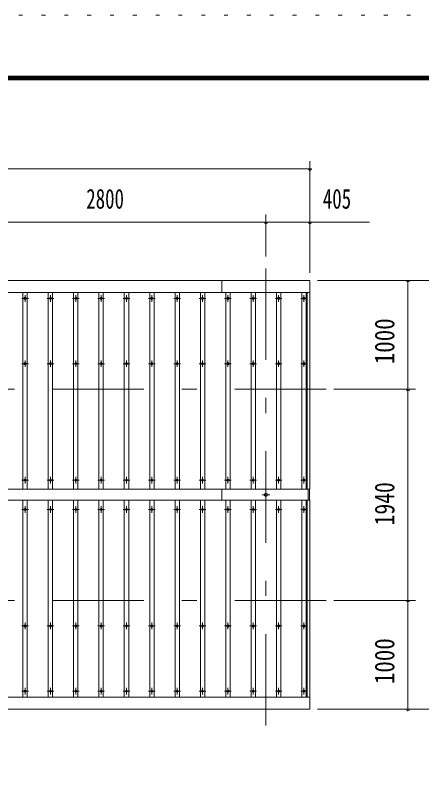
# Model space of a CAD drawing. Units: millimetres, scale not verified. Extents: x -30294 to 30299, y -14700 to 14700.
# Drawn here: x -1864 to 1878, y 7701 to 14700 of the extents above; entities that cross this region are included whole.
import ezdxf
from ezdxf.enums import TextEntityAlignment as Align

# ---------------------------------------------------------------- set-up
doc = ezdxf.new("R2010")
doc.units = ezdxf.units.MM
doc.header["$LTSCALE"] = 70
doc.linetypes.add('USER3', pattern=[24, 12, -5, 2, -5])
doc.linetypes.add('USER4', pattern=[3, 0.5, -2.5])
for name, color, linetype, lineweight in [('0-2_1-0BOLD', 7, 'Continuous', 18), ('0-3_1-2CENTER', 3, 'USER3', 18), ('0-4_1-4THIN', 4, 'Continuous', 18), ('0-5_1-5DIM', 3, 'Continuous', 18), ('0-C_F-F', 5, 'Continuous', 18), ('0-D_F-E_J_ADD', 5, 'USER4', 18)]:
    doc.layers.add(name, color=color, linetype=linetype, lineweight=lineweight)
doc.styles.add('ＭＳ ゴシック', font='')
doc.styles.get('ＭＳ ゴシック').set_extended_font_data('MS Gothic')

msp = doc.modelspace()

# ---------------------------------------------------------------- linework, layer by layer
at = {"layer": '0-2_1-0BOLD'}
for p, q in [((38.32, 12152.54), (38.32, 12262.54)), ((-7311.67, 12152.54), (848.32, 12152.54)), ((823.33, 12152.54), (823.33, 10343.06)), ((38.32, 10343.06), (38.32, 10242.03)), ((833.32, 10343.06), (833.32, 10242.03)), ((843.32, 10242.03), (843.32, 10343.06)), ((823.33, 10242.03), (823.33, 8432.54)), ((848.32, 8432.54), (-7311.67, 8432.54))]:
    msp.add_line(p, q, dxfattribs=at)
for points in [[(-7311.67, 10343.06), (-7311.67, 12262.54), (848.32, 12262.54), (848.32, 10343.06)], [(848.32, 8322.54), (-7311.67, 8322.54), (-7311.67, 10242.03), (848.32, 10242.03)]]:
    msp.add_lwpolyline(points, close=True, dxfattribs=at)
for centre, radius in [((-1773.34, 12097.54), 10), ((-1540.01, 12097.54), 10), ((-1306.67, 12097.54), 10), ((-1073.34, 12097.54), 10), ((-840.01, 12097.54), 10), ((-606.67, 12097.54), 10), ((-373.34, 12097.54), 10), ((-140.01, 12097.54), 10), ((93.33, 12097.54), 10), ((326.66, 12097.54), 10), ((559.99, 12097.54), 10), ((793.33, 12097.54), 10), ((-1773.34, 11497.54), 10), ((-1540.01, 11497.54), 10), ((-1306.67, 11497.54), 10), ((-1073.34, 11497.54), 10), ((-840.01, 11497.54), 10), ((-606.67, 11497.54), 10), ((-373.34, 11497.54), 10), ((-140.01, 11497.54), 10), ((93.33, 11497.54), 10), ((326.66, 11497.54), 10), ((559.99, 11497.54), 10), ((793.33, 11497.54), 10), ((-1773.34, 10427.54), 10), ((-1540.01, 10427.54), 10), ((-1306.67, 10427.54), 10), ((-1073.34, 10427.54), 10), ((-840.01, 10427.54), 10), ((-606.67, 10427.54), 10), ((-373.34, 10427.54), 10), ((-140.01, 10427.54), 10), ((93.33, 10427.54), 10), ((326.66, 10427.54), 10), ((559.99, 10427.54), 10), ((793.33, 10427.54), 10), ((443.33, 10292.54), 15), ((-1773.34, 10157.54), 10), ((-1540.01, 10157.54), 10), ((-1306.67, 10157.54), 10), ((-1073.34, 10157.54), 10), ((-840.01, 10157.54), 10), ((-606.67, 10157.54), 10), ((-373.34, 10157.54), 10), ((-140.01, 10157.54), 10), ((93.33, 10157.54), 10), ((326.66, 10157.54), 10), ((559.99, 10157.54), 10), ((793.33, 10157.54), 10), ((-1773.34, 9087.55), 10), ((-1540.01, 9087.55), 10), ((-1306.67, 9087.55), 10), ((-1073.34, 9087.55), 10), ((-840.01, 9087.55), 10), ((-606.67, 9087.55), 10), ((-373.34, 9087.55), 10), ((-140.01, 9087.55), 10), ((93.33, 9087.55), 10), ((326.66, 9087.55), 10), ((559.99, 9087.55), 10), ((793.33, 9087.55), 10), ((-1773.34, 8487.55), 10), ((-1540.01, 8487.55), 10), ((-1306.67, 8487.55), 10), ((-1073.34, 8487.55), 10), ((-840.01, 8487.55), 10), ((-606.67, 8487.55), 10), ((-373.34, 8487.55), 10), ((-140.01, 8487.55), 10), ((93.33, 8487.55), 10), ((326.66, 8487.55), 10), ((559.99, 8487.55), 10), ((793.33, 8487.55), 10)]:
    msp.add_circle(centre, radius, dxfattribs=at)
at = {"layer": '0-3_1-2CENTER'}
for p, q in [((443.33, 8172.54), (443.33, 12412.55)), ((-1773.34, 12127.54), (-1773.34, 12067.54)), ((-1540.01, 12127.54), (-1540.01, 12067.54)), ((-1306.67, 12127.54), (-1306.67, 12067.54)), ((-1073.34, 12127.54), (-1073.34, 12067.54)), ((-840.01, 12127.54), (-840.01, 12067.54)), ((-606.67, 12127.54), (-606.67, 12067.54)), ((-373.34, 12127.54), (-373.34, 12067.54)), ((-140.01, 12127.54), (-140.01, 12067.54)), ((93.33, 12127.54), (93.33, 12067.54)), ((326.66, 12127.54), (326.66, 12067.54)), ((559.99, 12127.54), (559.99, 12067.54)), ((793.33, 12127.54), (793.33, 12067.54)), ((-1803.34, 12097.54), (-1743.34, 12097.54)), ((-1570.01, 12097.54), (-1510.01, 12097.54)), ((-1336.68, 12097.54), (-1276.68, 12097.54)), ((-1103.34, 12097.54), (-1043.34, 12097.54)), ((-870.01, 12097.54), (-810.01, 12097.54)), ((-636.68, 12097.54), (-576.68, 12097.54)), ((-403.34, 12097.54), (-343.34, 12097.54)), ((-170.01, 12097.54), (-110.01, 12097.54)), ((63.32, 12097.54), (123.32, 12097.54)), ((296.66, 12097.54), (356.66, 12097.54)), ((529.99, 12097.54), (589.99, 12097.54)), ((763.32, 12097.54), (823.32, 12097.54)), ((-1803.34, 11497.54), (-1743.34, 11497.54)), ((-1773.34, 11467.54), (-1773.34, 11527.54)), ((-1510.01, 11497.54), (-1570.01, 11497.54)), ((-1540.01, 11527.54), (-1540.01, 11467.54)), ((-1336.68, 11497.54), (-1276.68, 11497.54)), ((-1306.67, 11467.54), (-1306.67, 11527.54)), ((-1043.34, 11497.54), (-1103.34, 11497.54)), ((-1073.34, 11527.54), (-1073.34, 11467.54)), ((-870.01, 11497.54), (-810.01, 11497.54)), ((-840.01, 11467.54), (-840.01, 11527.54)), ((-576.68, 11497.54), (-636.68, 11497.54)), ((-606.67, 11527.54), (-606.67, 11467.54)), ((-403.34, 11497.54), (-343.34, 11497.54)), ((-373.34, 11467.54), (-373.34, 11527.54)), ((-110.01, 11497.54), (-170.01, 11497.54)), ((-140.01, 11527.54), (-140.01, 11467.54)), ((63.32, 11497.54), (123.32, 11497.54)), ((93.33, 11467.54), (93.33, 11527.54)), ((356.66, 11497.54), (296.66, 11497.54)), ((326.66, 11527.54), (326.66, 11467.54)), ((529.99, 11497.54), (589.99, 11497.54)), ((559.99, 11467.54), (559.99, 11527.54)), ((823.32, 11497.54), (763.32, 11497.54)), ((793.33, 11527.54), (793.33, 11467.54)), ((998.32, 11262.54), (-7461.67, 11262.54)), ((-1773.34, 10457.54), (-1773.34, 10397.54)), ((-1540.01, 10397.54), (-1540.01, 10457.54)), ((-1306.67, 10457.54), (-1306.67, 10397.54)), ((-1073.34, 10397.54), (-1073.34, 10457.54)), ((-840.01, 10457.54), (-840.01, 10397.54)), ((-606.67, 10397.54), (-606.67, 10457.54)), ((-373.34, 10457.54), (-373.34, 10397.54)), ((-140.01, 10397.54), (-140.01, 10457.54)), ((93.33, 10457.54), (93.33, 10397.54)), ((326.66, 10397.54), (326.66, 10457.54)), ((559.99, 10457.54), (559.99, 10397.54)), ((793.33, 10457.54), (793.33, 10397.54)), ((-1743.34, 10427.54), (-1803.34, 10427.54)), ((-1510.01, 10427.54), (-1570.01, 10427.54)), ((-1276.68, 10427.54), (-1336.68, 10427.54)), ((-1043.34, 10427.54), (-1103.34, 10427.54)), ((-810.01, 10427.54), (-870.01, 10427.54)), ((-576.68, 10427.54), (-636.68, 10427.54)), ((-343.34, 10427.54), (-403.34, 10427.54)), ((-110.01, 10427.54), (-170.01, 10427.54)), ((123.32, 10427.54), (63.32, 10427.54)), ((356.66, 10427.54), (296.66, 10427.54)), ((529.99, 10427.54), (589.99, 10427.54)), ((763.32, 10427.54), (823.32, 10427.54)), ((478.33, 10292.54), (408.33, 10292.54)), ((-1743.34, 10157.54), (-1803.34, 10157.54)), ((-1773.34, 10187.55), (-1773.34, 10127.55)), ((-1510.01, 10157.54), (-1570.01, 10157.54)), ((-1540.01, 10127.55), (-1540.01, 10187.55)), ((-1276.68, 10157.54), (-1336.68, 10157.54)), ((-1306.67, 10187.55), (-1306.67, 10127.55)), ((-1043.34, 10157.54), (-1103.34, 10157.54)), ((-1073.34, 10127.55), (-1073.34, 10187.55)), ((-810.01, 10157.54), (-870.01, 10157.54)), ((-840.01, 10187.55), (-840.01, 10127.55)), ((-576.68, 10157.54), (-636.68, 10157.54)), ((-606.67, 10127.55), (-606.67, 10187.55)), ((-343.34, 10157.54), (-403.34, 10157.54)), ((-373.34, 10187.55), (-373.34, 10127.55)), ((-110.01, 10157.54), (-170.01, 10157.54)), ((-140.01, 10127.55), (-140.01, 10187.55)), ((123.32, 10157.54), (63.32, 10157.54)), ((93.33, 10187.55), (93.33, 10127.55)), ((356.66, 10157.54), (296.66, 10157.54)), ((326.66, 10187.55), (326.66, 10127.55)), ((589.99, 10157.54), (529.99, 10157.54)), ((559.99, 10127.55), (559.99, 10187.55)), ((823.32, 10157.54), (763.32, 10157.54)), ((793.33, 10187.55), (793.33, 10127.55)), ((998.32, 9322.54), (-7461.67, 9322.54)), ((-1773.34, 9117.55), (-1773.34, 9057.54)), ((-1540.01, 9057.54), (-1540.01, 9117.55)), ((-1306.67, 9117.55), (-1306.67, 9057.54)), ((-1073.34, 9057.54), (-1073.34, 9117.55)), ((-840.01, 9117.55), (-840.01, 9057.54)), ((-606.67, 9057.54), (-606.67, 9117.55)), ((-373.34, 9117.55), (-373.34, 9057.54)), ((-140.01, 9057.54), (-140.01, 9117.55)), ((93.33, 9117.55), (93.33, 9057.54)), ((326.66, 9057.54), (326.66, 9117.55)), ((559.99, 9117.55), (559.99, 9057.54)), ((793.33, 9057.54), (793.33, 9117.55)), ((-1803.34, 9087.55), (-1743.34, 9087.55)), ((-1510.01, 9087.55), (-1570.01, 9087.55)), ((-1336.68, 9087.55), (-1276.68, 9087.55)), ((-1043.34, 9087.55), (-1103.34, 9087.55)), ((-870.01, 9087.55), (-810.01, 9087.55)), ((-576.68, 9087.55), (-636.68, 9087.55)), ((-403.34, 9087.55), (-343.34, 9087.55)), ((-110.01, 9087.55), (-170.01, 9087.55)), ((63.32, 9087.55), (123.32, 9087.55)), ((356.66, 9087.55), (296.66, 9087.55)), ((529.99, 9087.55), (589.99, 9087.55)), ((823.32, 9087.55), (763.32, 9087.55)), ((-1743.34, 8487.55), (-1803.34, 8487.55)), ((-1773.34, 8517.55), (-1773.34, 8457.55)), ((-1510.01, 8487.55), (-1570.01, 8487.55)), ((-1540.01, 8517.55), (-1540.01, 8457.55)), ((-1276.68, 8487.55), (-1336.68, 8487.55)), ((-1306.67, 8517.55), (-1306.67, 8457.55)), ((-1043.34, 8487.55), (-1103.34, 8487.55)), ((-1073.34, 8517.55), (-1073.34, 8457.55)), ((-810.01, 8487.55), (-870.01, 8487.55)), ((-840.01, 8517.55), (-840.01, 8457.55)), ((-576.68, 8487.55), (-636.68, 8487.55)), ((-606.67, 8517.55), (-606.67, 8457.55)), ((-343.34, 8487.55), (-403.34, 8487.55)), ((-373.34, 8517.55), (-373.34, 8457.55)), ((-110.01, 8487.55), (-170.01, 8487.55)), ((-140.01, 8517.55), (-140.01, 8457.55)), ((123.32, 8487.55), (63.32, 8487.55)), ((93.33, 8517.55), (93.33, 8457.55)), ((356.66, 8487.55), (296.66, 8487.55)), ((326.66, 8517.55), (326.66, 8457.55)), ((589.99, 8487.55), (529.99, 8487.55)), ((559.99, 8517.55), (559.99, 8457.55)), ((763.32, 8487.55), (823.32, 8487.55)), ((793.33, 8517.55), (793.33, 8457.55))]:
    msp.add_line(p, q, dxfattribs=at)
at = {"layer": '0-4_1-4THIN'}
for p, q in [((-1793.35, 10343.05), (-1793.35, 12152.54)), ((-1753.34, 12152.54), (-1753.34, 10343.05)), ((-1560.01, 12152.54), (-1560.01, 10343.05)), ((-1520.01, 10343.05), (-1520.01, 12152.54)), ((-1326.68, 10343.05), (-1326.68, 12152.54)), ((-1286.68, 12152.54), (-1286.68, 10343.05)), ((-1093.35, 12152.54), (-1093.35, 10343.05)), ((-1053.34, 10343.05), (-1053.34, 12152.54)), ((-860.01, 10343.05), (-860.01, 12152.54)), ((-820.01, 12152.54), (-820.01, 10343.05)), ((-626.68, 12152.54), (-626.68, 10343.05)), ((-586.68, 10343.05), (-586.68, 12152.54)), ((-393.35, 10343.05), (-393.35, 12152.54)), ((-353.34, 12152.54), (-353.34, 10343.05)), ((-160.01, 12152.54), (-160.01, 10343.05)), ((-120.01, 10343.05), (-120.01, 12152.54)), ((73.32, 10343.05), (73.32, 12152.54)), ((113.32, 12152.54), (113.32, 10343.05)), ((306.65, 12152.54), (306.65, 10343.05)), ((346.66, 10343.05), (346.66, 12152.54)), ((539.99, 10343.05), (539.99, 12152.54)), ((579.99, 12152.54), (579.99, 10343.05)), ((773.32, 12152.54), (773.32, 10343.05)), ((813.32, 10343.05), (813.32, 12152.54)), ((-1793.35, 8432.55), (-1793.35, 10242.04)), ((-1753.34, 10242.04), (-1753.34, 8432.55)), ((-1560.01, 10242.04), (-1560.01, 8432.55)), ((-1520.01, 8432.55), (-1520.01, 10242.04)), ((-1326.68, 8432.55), (-1326.68, 10242.04)), ((-1286.68, 10242.04), (-1286.68, 8432.55)), ((-1093.35, 10242.04), (-1093.35, 8432.55)), ((-1053.34, 8432.55), (-1053.34, 10242.04)), ((-860.01, 8432.55), (-860.01, 10242.04)), ((-820.01, 10242.04), (-820.01, 8432.55)), ((-626.68, 10242.04), (-626.68, 8432.55)), ((-586.68, 8432.55), (-586.68, 10242.04)), ((-393.35, 8432.55), (-393.35, 10242.04)), ((-353.34, 10242.04), (-353.34, 8432.55)), ((-160.01, 10242.04), (-160.01, 8432.55)), ((-120.01, 8432.55), (-120.01, 10242.04)), ((73.32, 8432.55), (73.32, 10242.04)), ((113.32, 10242.04), (113.32, 8432.55)), ((306.65, 10242.04), (306.65, 8432.55)), ((346.66, 8432.55), (346.66, 10242.04)), ((539.99, 8432.55), (539.99, 10242.04)), ((579.99, 10242.04), (579.99, 8432.55)), ((773.32, 10242.04), (773.32, 8432.55)), ((813.32, 8432.55), (813.32, 10242.04))]:
    msp.add_line(p, q, dxfattribs=at)
at = {"layer": '0-5_1-5DIM'}
for p, q in [((848.32, 12332.54), (848.32, 13357.54)), ((-7311.67, 13287.54), (848.32, 13287.54)), ((862.32, 13287.54), (834.32, 13287.54)), ((443.33, 12482.55), (443.33, 12867.54)), ((-2356.68, 12797.54), (443.33, 12797.54)), ((457.33, 12797.54), (429.33, 12797.54)), ((443.33, 12797.54), (848.32, 12797.54)), ((862.32, 12797.54), (834.32, 12797.54)), ((848.32, 12797.54), (1397.83, 12797.54)), ((918.32, 12262.54), (2310.33, 12262.54)), ((1764.33, 12262.54), (1736.33, 12262.54)), ((1750.33, 11262.54), (1750.33, 12262.54)), ((1820.33, 11262.54), (1068.32, 11262.54)), ((1764.33, 11262.54), (1736.33, 11262.54)), ((1750.33, 9322.54), (1750.33, 11262.54)), ((1820.33, 9322.54), (1068.32, 9322.54)), ((1764.33, 9322.54), (1736.33, 9322.54)), ((1750.33, 8322.54), (1750.33, 9322.54)), ((918.32, 8322.54), (2310.33, 8322.54)), ((1764.33, 8322.54), (1736.33, 8322.54))]:
    msp.add_line(p, q, dxfattribs=at)
for centre in [(848.32, 13287.54), (443.33, 12797.54), (848.32, 12797.54), (1750.33, 12262.54), (1750.33, 11262.54), (1750.33, 9322.54), (1750.33, 8322.54)]:
    msp.add_arc(centre, 14, 180, 0, dxfattribs=at)
at = {"layer": '0-C_F-F'}
for points in [[(29598.87, -14000), (-10581.13, -14000), (-10581.13, 14140), (29598.87, 14140)], [(29595.37, -13996.5), (-10577.63, -13996.5), (-10577.63, 14136.5), (29595.37, 14136.5)], [(29591.87, -13993), (29591.87, 14133), (-10574.13, 14133), (-10574.13, -13993)], [(29588.37, -13989.5), (-10570.63, -13989.5), (-10570.63, 14129.5), (29588.37, 14129.5)], [(29584.87, -13986), (29584.87, 14126), (-10567.13, 14126), (-10567.13, -13986)], [(29581.37, -13982.5), (-10563.63, -13982.5), (-10563.63, 14122.5), (29581.37, 14122.5)], [(29577.87, -13979), (29577.87, 14119), (-10560.13, 14119), (-10560.13, -13979)], [(29574.37, -13975.5), (-10556.63, -13975.5), (-10556.63, 14115.5), (29574.37, 14115.5)], [(29570.87, -13972), (-10553.13, -13972), (-10553.13, 14112), (29570.87, 14112)], [(29567.37, -13968.5), (-10549.63, -13968.5), (-10549.63, 14108.5), (29567.37, 14108.5)], [(29563.87, -13965), (29563.87, 14105), (-10546.13, 14105), (-10546.13, -13965)]]:
    msp.add_lwpolyline(points, close=True, dxfattribs=at)
at = {"layer": '0-D_F-E_J_ADD'}
msp.add_lwpolyline([(30298.87, -14700), (-11281.13, -14700), (-11281.13, 14700), (30298.87, 14700)], close=True, dxfattribs=at)

# ---------------------------------------------------------------- texts
at = {"layer": '0-5_1-5DIM', "color": 7, "style": 'ＭＳ ゴシック', "width": 0.7}
for s, p in [('2800', (-1210.45, 12867.54)), ('405', (967.14, 12867.54))]:
    msp.add_text(s, height=182.3, dxfattribs=at).set_placement(p, align=Align.BOTTOM_LEFT)
at = {"layer": '0-5_1-5DIM', "color": 7, "style": 'ＭＳ ゴシック'}
for s, width, p in [('1000', 0.85, (1680.33, 11492.62)), ('1940', 0.8, (1680.33, 10011.49)), ('1000', 0.85, (1680.33, 8552.62))]:
    msp.add_text(s, height=182.3, rotation=90, dxfattribs=dict(at, width=width)).set_placement(p, align=Align.BOTTOM_LEFT)

doc.saveas('drawing.dxf')
